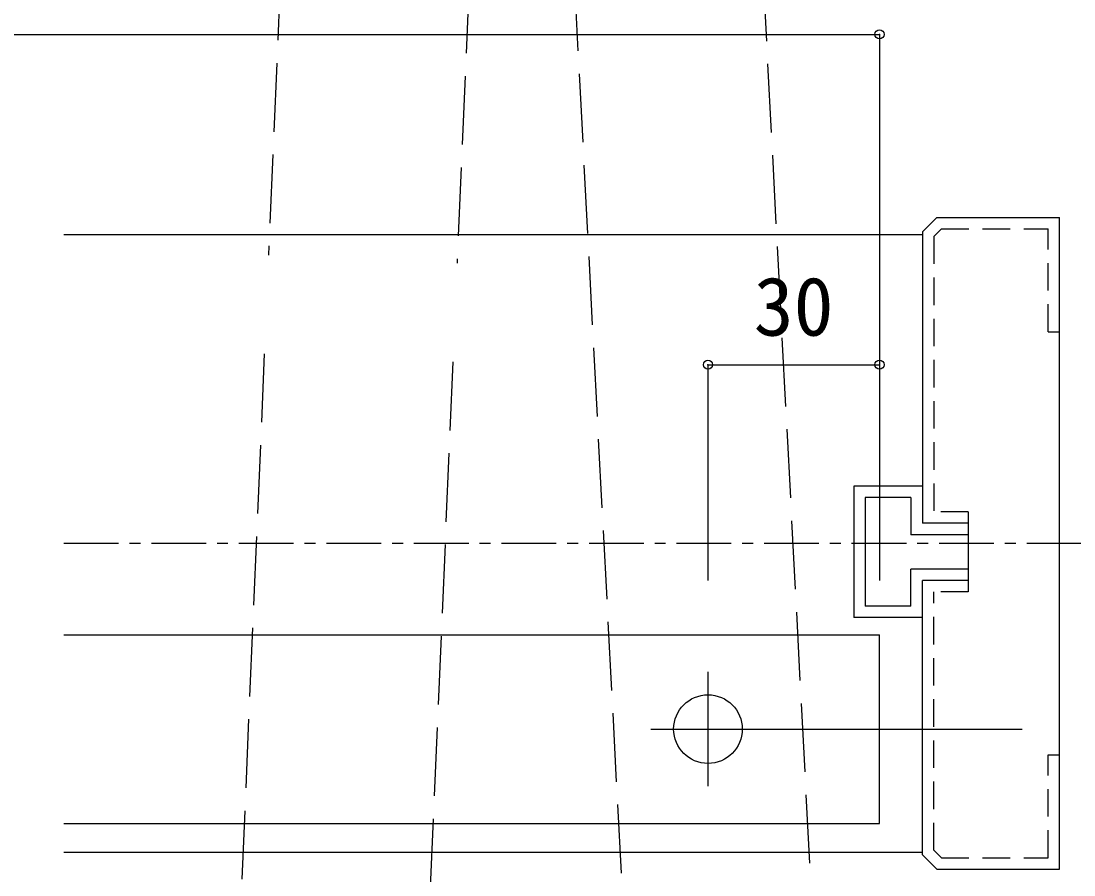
# Model space of a CAD drawing. Units: millimetres at full size; details may follow other scales. Extents: x -800 to 800, y -560 to 560.
# Drawn here: x -165.5 to 18.6, y -268.7 to -119.4 of the extents above; entities that cross this region are included whole.
import ezdxf
from ezdxf.enums import TextEntityAlignment as Align

# ---------------------------------------------------------------- set-up
doc = ezdxf.new("R2010")
doc.units = ezdxf.units.MM
doc.header["$LTSCALE"] = 4
doc.header["$PDMODE"] = 32
doc.header["$PDSIZE"] = 1.6
for name, pattern in [('CHAIN1', [8, 5, -1, 1, -1]), ('DASHED1', [1.8, 1.2, -0.6]), ('DASHED3', [4, 3, -1]), ('USER13', [3.826934, 2.391833, -0.478367, 0.478367, -0.478367])]:
    doc.linetypes.add(name, pattern=pattern)
doc.layers.add('2-0', color=4, linetype='Continuous', lineweight=25)
doc.styles.add('ＭＳ ゴシック', font='')
doc.styles.get('ＭＳ ゴシック').set_extended_font_data('MS Gothic')

msp = doc.modelspace()

# ---------------------------------------------------------------- linework, layer by layer
at = {"layer": '2-0', "color": 7, "linetype": 'DASHED3'}
for p, q in [((-117.38, -46.835), (-122.254, -160.312)), ((-39.17, -46.996), (-27.342, -272.686)), ((-84.446, -49.08), (-89.285, -161.728)), ((-72.125, -48.723), (-60.297, -274.413)), ((-122.996, -177.576), (-131.698, -380.161)), ((-90.026, -178.992), (-98.729, -381.578))]:
    msp.add_line(p, q, dxfattribs=at)
at = {"layer": '2-0'}
for p, q in [((-208.413, -121.733), (-15.411, -121.733)), ((-15.411, -121.733), (-15.411, -164.736)), ((-15.409, -164.736), (-15.409, -217.234)), ((-45.408, -179.497), (-15.409, -179.497)), ((-45.408, -179.497), (-45.408, -217.234)), ((-35.408, -243.237), (9.54, -243.237))]:
    msp.add_line(p, q, dxfattribs=at)
at = {"layer": '2-0', "color": 7}
for p, q in [((-5.408, -153.733), (-7.91, -156.231)), ((-5.408, -153.733), (16.087, -153.733)), ((16.087, -267.733), (16.087, -153.733)), ((-7.912, -156.231), (-7.912, -207.238)), ((-158.059, -156.733), (-7.912, -156.733)), ((-17.911, -202.736), (-17.911, -221.735)), ((-9.912, -202.736), (-17.911, -202.736)), ((-9.912, -202.736), (-9.912, -209.238)), ((0.09, -207.238), (-7.912, -207.238)), ((0.09, -207.238), (0.09, -217.234)), ((0.09, -209.238), (-9.912, -209.238)), ((-9.912, -221.735), (-9.912, -215.234)), ((0.09, -215.234), (-9.912, -215.234)), ((0.09, -217.234), (-7.912, -217.234)), ((-7.912, -265.236), (-7.912, -217.234)), ((-9.912, -221.735), (-17.911, -221.735)), ((-7.912, -223.735), (-19.911, -223.735)), ((-158.059, -226.735), (-15.411, -226.735)), ((-15.409, -259.738), (-15.409, -226.735)), ((-158.059, -259.738), (-15.411, -259.738)), ((-158.059, -264.738), (-7.912, -264.738)), ((-5.408, -267.733), (-7.91, -265.231)), ((-5.408, -267.733), (-7.91, -265.236)), ((-5.408, -267.733), (16.087, -267.733))]:
    msp.add_line(p, q, dxfattribs=at)
at = {"layer": '2-0', "color": 7, "linetype": 'DASHED1'}
for p, q in [((-4.58, -155.733), (14.087, -155.733)), ((14.087, -173.733), (14.087, -155.733)), ((14.087, -173.733), (16.087, -173.733)), ((0.09, -205.238), (-5.912, -205.238)), ((0.09, -205.238), (0.09, -207.238)), ((0.09, -217.234), (0.09, -219.234)), ((0.09, -219.234), (-5.912, -219.234)), ((-5.912, -264.404), (-5.912, -219.234)), ((-4.58, -265.733), (-5.912, -264.404)), ((-4.58, -265.733), (14.087, -265.733))]:
    msp.add_line(p, q, dxfattribs=at)
at = {"layer": '2-0', "linetype": 'USER13'}
msp.add_line((-158.059, -210.733), (21.087, -210.733), dxfattribs=at)
at = {"layer": '2-0', "linetype": 'CHAIN1'}
for p, q in [((-45.408, -233.237), (-45.408, -253.237)), ((-45.408, -233.237), (-45.408, -253.237)), ((-55.408, -243.237), (-35.408, -243.237)), ((-55.408, -243.237), (-35.408, -243.237))]:
    msp.add_line(p, q, dxfattribs=at)
at = {"layer": '2-0', "color": 7, "linetype": 'DASHED1'}
for points in [[(-4.58, -155.733), (-5.912, -157.063), (-5.912, -205.238)], [(14.087, -265.733), (14.087, -247.733), (16.087, -247.733)]]:
    msp.add_lwpolyline(points, dxfattribs=at)
at = {"layer": '2-0', "color": 7}
msp.add_lwpolyline([(-7.912, -200.736), (-19.911, -200.736), (-19.911, -223.735)], dxfattribs=at)
msp.add_circle((-45.411, -243.232), 6.001, dxfattribs=at)
at = {"layer": '2-0'}
for p in [(-15.411, -121.733), (-45.408, -179.497), (-15.409, -179.497)]:
    msp.add_point(p, dxfattribs=at)

# ---------------------------------------------------------------- texts
at = {"layer": '2-0', "color": 7, "style": 'ＭＳ ゴシック'}
msp.add_text('30', height=10.26, dxfattribs=at).set_placement((-37.409, -177.497), align=Align.BOTTOM_LEFT)

doc.saveas('drawing.dxf')
